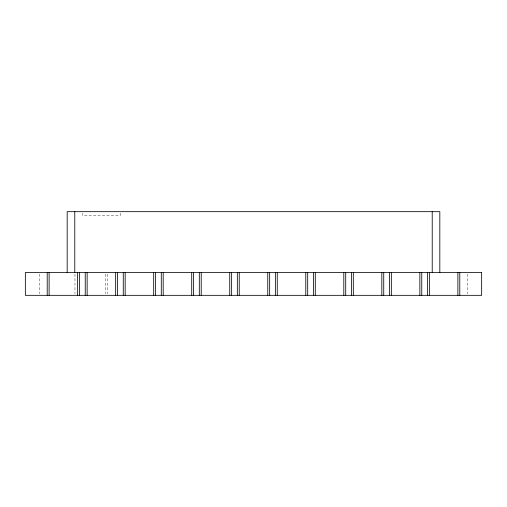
<?xml version="1.0" encoding="UTF-8"?>
<svg xmlns="http://www.w3.org/2000/svg" width="507" height="507" viewBox="0 0 507 507"><rect width="100%" height="100%" fill="white"/><g stroke="black" fill="none" stroke-linecap="round" stroke-linejoin="round"><path stroke-width="0.38" stroke-dasharray="2.54 1.9" d="M467.391 274.084L467.391 293.756M120.305 213.194L120.305 215.475L82.495 215.475L82.495 213.194M107.294 274.084L107.294 293.756M105.393 274.084L105.393 293.756M74.973 274.084L74.973 293.756M39.609 274.084L39.609 293.756"/><path stroke-width="0.76" d="M459.786 272.512L459.786 295.328M457.884 272.512L457.884 295.328M439.823 272.512L439.823 211.673L67.178 211.673L67.178 272.512M432.218 211.673L432.218 272.512M429.366 272.512L429.366 295.328M427.464 272.512L427.464 295.328M421.761 272.512L421.761 295.328M419.859 272.512L419.859 295.328M391.341 272.512L391.341 295.328M389.439 272.512L389.439 295.328M383.736 272.512L383.736 295.328M381.834 272.512L381.834 295.328M353.316 272.512L353.316 295.328M351.414 272.512L351.414 295.328M345.711 272.512L345.711 295.328M343.809 272.512L343.809 295.328M315.291 272.512L315.291 295.328M313.389 272.512L313.389 295.328M307.686 272.512L307.686 295.328M305.784 272.512L305.784 295.328M277.266 272.512L277.266 295.328M275.364 272.512L275.364 295.328M269.661 272.512L269.661 295.328M267.759 272.512L267.759 295.328M239.241 272.512L239.241 295.328M237.339 272.512L237.339 295.328M231.636 272.512L231.636 295.328M229.734 272.512L229.734 295.328M201.216 272.512L201.216 295.328M199.314 272.512L199.314 295.328M193.611 272.512L193.611 295.328M191.709 272.512L191.709 295.328M163.191 272.512L163.191 295.328M161.289 272.512L161.289 295.328M155.586 272.512L155.586 295.328M153.684 272.512L153.684 295.328M125.166 272.512L125.166 295.328M123.264 272.512L123.264 295.328M117.561 272.512L117.561 295.328M115.659 272.512L115.659 295.328M87.141 272.512L87.141 295.328M85.239 272.512L85.239 295.328M79.536 272.512L79.536 295.328M77.634 272.512L77.634 295.328M74.782 211.673L74.782 272.512M49.116 272.512L49.116 295.328M47.214 272.512L47.214 295.328M481.65 272.512L25.35 272.512L25.35 295.328L481.65 295.328L481.65 272.512"/></g></svg>
